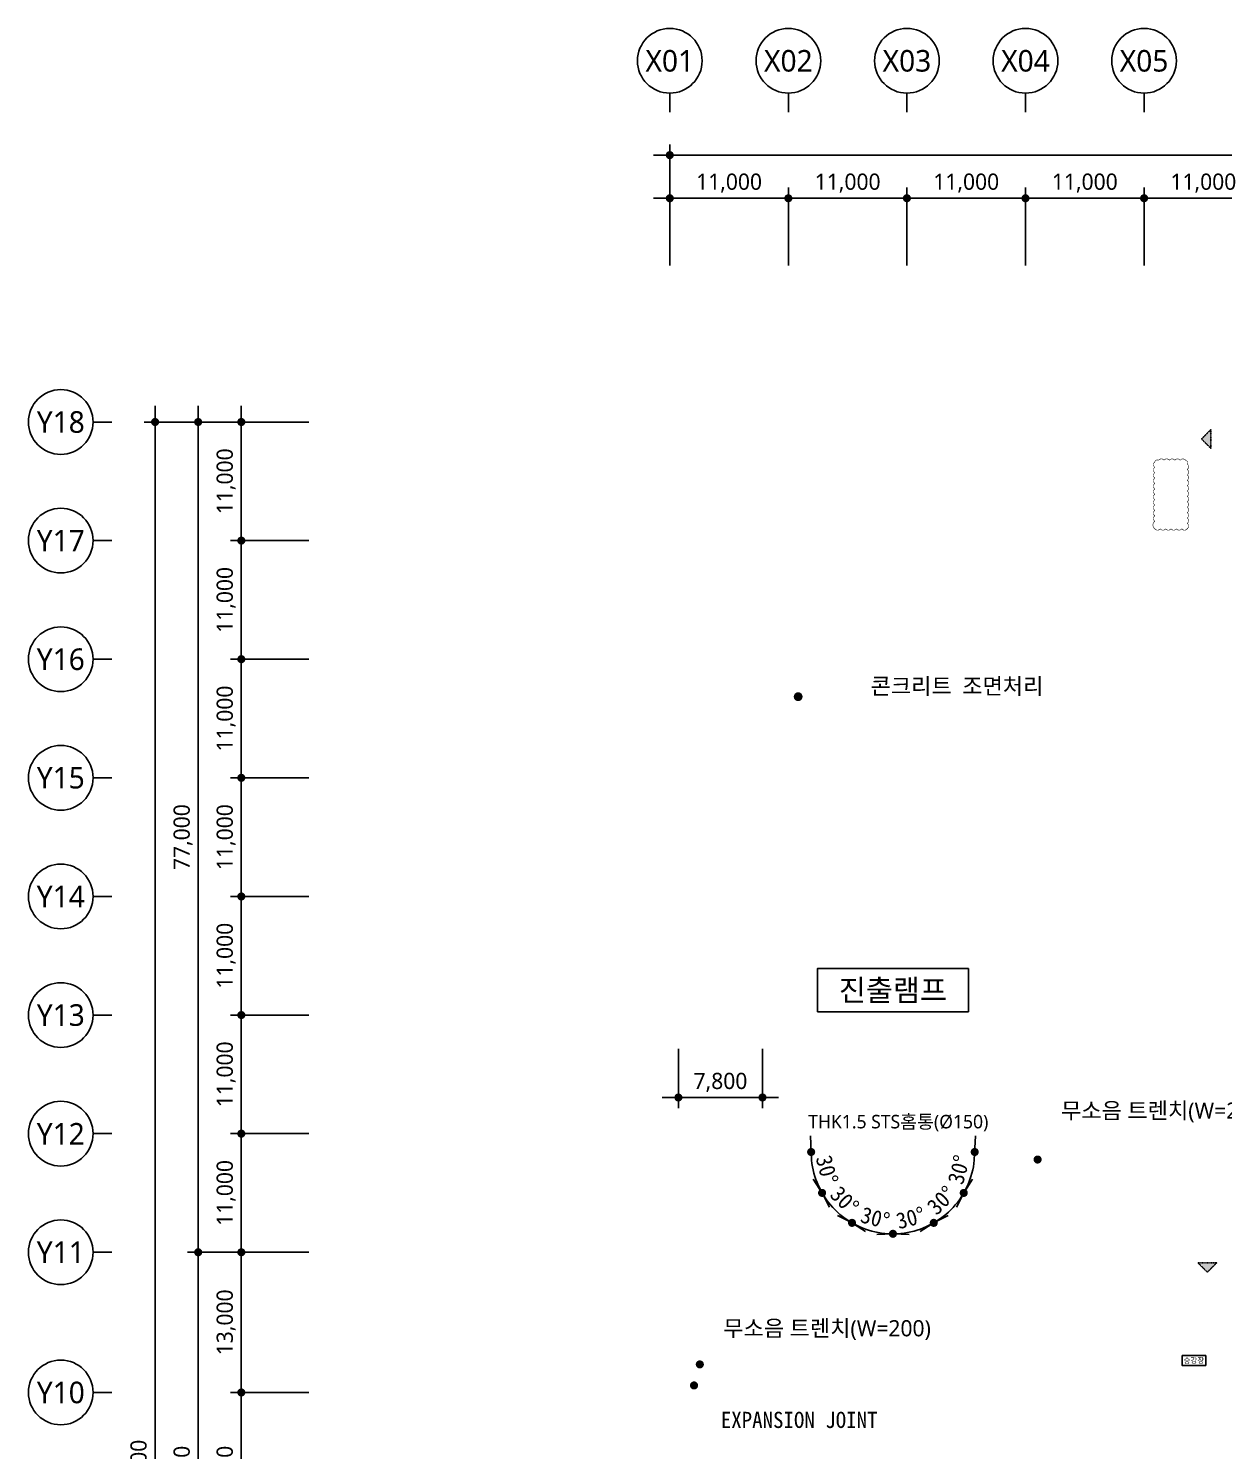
# Model space of a CAD drawing. Header units: millimetres. Extents: x 3546612 to 5615882, y 547008 to 3162891.
# Drawn here: x 4806612 to 4917487, y 2734002 to 2865891 of the extents above; entities that cross this region are included whole.
import ezdxf
from ezdxf.enums import TextEntityAlignment as Align

# ---------------------------------------------------------------- set-up
doc = ezdxf.new("R2010")
doc.units = ezdxf.units.MM
doc.linetypes.add('DASHDOTX2', pattern=[2, 1, -0.5, 0, -0.5])
for name, color, linetype, lineweight in [('A-AXIS-BUBL', 7, 'Continuous', 25), ('A-DIMS', 7, 'Continuous', 25), ('A-MKXS-LEAD', 7, 'Continuous', 25), ('A-MKXS-MAK2', 3, 'DASHDOTX2', 25), ('A-MKXS-TEXT1', 3, 'Continuous', 25), ('A-XXXX-TXT2', 3, 'Continuous', 25), ('REV-202205', 20, 'Continuous', 25)]:
    doc.layers.add(name, color=color, linetype=linetype, lineweight=lineweight)
doc.styles.add('HY울릉도L', font='')
doc.styles.add('XR-평면도$0$맑은 고딕', font='malgun.ttf')
doc.styles.add('돋움', font='')
doc.styles.add('돋움체', font='')
doc.styles.add('맑은고딕', font='malgun.ttf')
doc.styles.get('HY울릉도L').set_extended_font_data('HYwulM')
doc.styles.get('돋움').set_extended_font_data('DotumChe')
doc.styles.get('돋움체').set_extended_font_data('DotumChe')
doc.dimstyles.new('CDIM', dxfattribs={"dimtxt": 3, "dimasz": 1.5, "dimexe": 2, "dimexo": 1, "dimgap": 1, "dimtad": 1, "dimdec": 0, "dimrnd": 0.5, "dimzin": 0, "dimdsep": 32, "dimlunit": 6, "dimtxsty": 'HY울릉도L', "dimblk1": '_CIDOT', "dimblk2": '_CIDOT', "dimsah": 1, "dimcen": 5.5, "dimclrd": 2, "dimclre": 2, "dimclrt": 7, "dimadec": 0, "dimazin": 0, "dimtfac": 1, "dimtdec": 0, "dimtix": 1, "dimtmove": 2, "dimatfit": 1, "dimldrblk": '_CIDOT', "dimfxl": 1, "dimtolj": 1, "dimtzin": 0, "dimlwd": -1, "dimarcsym": 0})

# ---------------------------------------------------------------- blocks, each defined once
blk = doc.blocks.new('_CIDOT')
at = {"color": 0, "linetype": 'ByBlock'}
blk.add_line((2, 0), (-1, 0), dxfattribs=at)
at = {"color": 0, "linetype": 'ByBlock', "const_width": 0.5}
blk.add_lwpolyline([(-0.25, 0, 1), (0.25, 0, 1)], format="xyb", close=True, dxfattribs=at)
blk = doc.blocks.new('*D16')
at = {"layer": 'A-DIMS', "lineweight": -2, "transparency": 16777216}
for p, q in [((93193, 151121), (85943, 151121)), ((93193, 135121), (85943, 135121))]:
    blk.add_line(p, q, dxfattribs=at)
at = {"layer": 'A-DIMS', "transparency": 16777216}
blk.add_line((86943, 135871), (86943, 150371), dxfattribs=at)
at = {"layer": 'A-DIMS', "transparency": 16777216, "xscale": 750, "yscale": 750, "zscale": 750}
for p, rotation in [((86943, 151121), 90), ((86943, 135121), 270)]:
    blk.add_blockref('_CIDOT', p, dxfattribs=dict(at, rotation=rotation))
at = {"layer": 'A-DIMS', "color": 3, "transparency": 16777216, "insert": (85538, 143121), "char_height": 1500, "attachment_point": 5, "rotation": 90, "style": '맑은고딕'}
blk.add_mtext('\\A1;16,000', dxfattribs=at)
blk = doc.blocks.new('*D17')
at = {"layer": 'A-DIMS', "lineweight": -2, "transparency": 16777216}
for p, q in [((93193, 164121), (85943, 164121)), ((93193, 151121), (85943, 151121))]:
    blk.add_line(p, q, dxfattribs=at)
at = {"layer": 'A-DIMS', "transparency": 16777216}
blk.add_line((86943, 151871), (86943, 163371), dxfattribs=at)
at = {"layer": 'A-DIMS', "transparency": 16777216, "xscale": 750, "yscale": 750, "zscale": 750}
for p, rotation in [((86943, 164121), 90), ((86943, 151121), 270)]:
    blk.add_blockref('_CIDOT', p, dxfattribs=dict(at, rotation=rotation))
at = {"layer": 'A-DIMS', "color": 3, "transparency": 16777216, "insert": (85538, 157621), "char_height": 1500, "attachment_point": 5, "rotation": 90, "style": '맑은고딕'}
blk.add_mtext('\\A1;13,000', dxfattribs=at)
blk = doc.blocks.new('*D18')
at = {"layer": 'A-DIMS', "lineweight": -2, "transparency": 16777216}
for p, q in [((93193, 175121), (85943, 175121)), ((93193, 164121), (85943, 164121))]:
    blk.add_line(p, q, dxfattribs=at)
at = {"layer": 'A-DIMS', "transparency": 16777216}
blk.add_line((86943, 164871), (86943, 174371), dxfattribs=at)
at = {"layer": 'A-DIMS', "transparency": 16777216, "xscale": 750, "yscale": 750, "zscale": 750}
for p, rotation in [((86943, 175121), 90), ((86943, 164121), 270)]:
    blk.add_blockref('_CIDOT', p, dxfattribs=dict(at, rotation=rotation))
at = {"layer": 'A-DIMS', "color": 3, "transparency": 16777216, "insert": (85538, 169621), "char_height": 1500, "attachment_point": 5, "rotation": 90, "style": '맑은고딕'}
blk.add_mtext('\\A1;11,000', dxfattribs=at)
blk = doc.blocks.new('*D19')
at = {"layer": 'A-DIMS', "lineweight": -2, "transparency": 16777216}
for p, q in [((93193, 186121), (85943, 186121)), ((93193, 175121), (85943, 175121))]:
    blk.add_line(p, q, dxfattribs=at)
at = {"layer": 'A-DIMS', "transparency": 16777216}
blk.add_line((86943, 175871), (86943, 185371), dxfattribs=at)
at = {"layer": 'A-DIMS', "transparency": 16777216, "xscale": 750, "yscale": 750, "zscale": 750}
for p, rotation in [((86943, 186121), 90), ((86943, 175121), 270)]:
    blk.add_blockref('_CIDOT', p, dxfattribs=dict(at, rotation=rotation))
at = {"layer": 'A-DIMS', "color": 3, "transparency": 16777216, "insert": (85538, 180621), "char_height": 1500, "attachment_point": 5, "rotation": 90, "style": '맑은고딕'}
blk.add_mtext('\\A1;11,000', dxfattribs=at)
blk = doc.blocks.new('*D20')
at = {"layer": 'A-DIMS', "lineweight": -2, "transparency": 16777216}
for p, q in [((93193, 197121), (85943, 197121)), ((93193, 186121), (85943, 186121))]:
    blk.add_line(p, q, dxfattribs=at)
at = {"layer": 'A-DIMS', "transparency": 16777216}
blk.add_line((86943, 186871), (86943, 196371), dxfattribs=at)
at = {"layer": 'A-DIMS', "transparency": 16777216, "xscale": 750, "yscale": 750, "zscale": 750}
for p, rotation in [((86943, 197121), 90), ((86943, 186121), 270)]:
    blk.add_blockref('_CIDOT', p, dxfattribs=dict(at, rotation=rotation))
at = {"layer": 'A-DIMS', "color": 3, "transparency": 16777216, "insert": (85538, 191621), "char_height": 1500, "attachment_point": 5, "rotation": 90, "style": '맑은고딕'}
blk.add_mtext('\\A1;11,000', dxfattribs=at)
blk = doc.blocks.new('*D21')
at = {"layer": 'A-DIMS', "lineweight": -2, "transparency": 16777216}
for p, q in [((93193, 208121), (85943, 208121)), ((93193, 197121), (85943, 197121))]:
    blk.add_line(p, q, dxfattribs=at)
at = {"layer": 'A-DIMS', "transparency": 16777216}
blk.add_line((86943, 197871), (86943, 207371), dxfattribs=at)
at = {"layer": 'A-DIMS', "transparency": 16777216, "xscale": 750, "yscale": 750, "zscale": 750}
for p, rotation in [((86943, 208121), 90), ((86943, 197121), 270)]:
    blk.add_blockref('_CIDOT', p, dxfattribs=dict(at, rotation=rotation))
at = {"layer": 'A-DIMS', "color": 3, "transparency": 16777216, "insert": (85538, 202621), "char_height": 1500, "attachment_point": 5, "rotation": 90, "style": '맑은고딕'}
blk.add_mtext('\\A1;11,000', dxfattribs=at)
blk = doc.blocks.new('*D22')
at = {"layer": 'A-DIMS', "lineweight": -2, "transparency": 16777216}
for p, q in [((93193, 219121), (85943, 219121)), ((93193, 208121), (85943, 208121))]:
    blk.add_line(p, q, dxfattribs=at)
at = {"layer": 'A-DIMS', "transparency": 16777216}
blk.add_line((86943, 208871), (86943, 218371), dxfattribs=at)
at = {"layer": 'A-DIMS', "transparency": 16777216, "xscale": 750, "yscale": 750, "zscale": 750}
for p, rotation in [((86943, 219121), 90), ((86943, 208121), 270)]:
    blk.add_blockref('_CIDOT', p, dxfattribs=dict(at, rotation=rotation))
at = {"layer": 'A-DIMS', "color": 3, "transparency": 16777216, "insert": (85538, 213621), "char_height": 1500, "attachment_point": 5, "rotation": 90, "style": '맑은고딕'}
blk.add_mtext('\\A1;11,000', dxfattribs=at)
blk = doc.blocks.new('*D23')
at = {"layer": 'A-DIMS', "lineweight": -2, "transparency": 16777216}
for p, q in [((93193, 230121), (85943, 230121)), ((93193, 219121), (85943, 219121))]:
    blk.add_line(p, q, dxfattribs=at)
at = {"layer": 'A-DIMS', "transparency": 16777216}
blk.add_line((86943, 219871), (86943, 229371), dxfattribs=at)
at = {"layer": 'A-DIMS', "transparency": 16777216, "xscale": 750, "yscale": 750, "zscale": 750}
for p, rotation in [((86943, 230121), 90), ((86943, 219121), 270)]:
    blk.add_blockref('_CIDOT', p, dxfattribs=dict(at, rotation=rotation))
at = {"layer": 'A-DIMS', "color": 3, "transparency": 16777216, "insert": (85538, 224621), "char_height": 1500, "attachment_point": 5, "rotation": 90, "style": '맑은고딕'}
blk.add_mtext('\\A1;11,000', dxfattribs=at)
blk = doc.blocks.new('*D24')
at = {"layer": 'A-DIMS', "lineweight": -2, "transparency": 16777216}
for p, q in [((93193, 241121), (85943, 241121)), ((93193, 230121), (85943, 230121))]:
    blk.add_line(p, q, dxfattribs=at)
at = {"layer": 'A-DIMS', "transparency": 16777216}
blk.add_line((86943, 230871), (86943, 240371), dxfattribs=at)
at = {"layer": 'A-DIMS', "transparency": 16777216, "xscale": 750, "yscale": 750, "zscale": 750}
for p, rotation in [((86943, 241121), 90), ((86943, 230121), 270)]:
    blk.add_blockref('_CIDOT', p, dxfattribs=dict(at, rotation=rotation))
at = {"layer": 'A-DIMS', "color": 3, "transparency": 16777216, "insert": (85538, 235621), "char_height": 1500, "attachment_point": 5, "rotation": 90, "style": '맑은고딕'}
blk.add_mtext('\\A1;11,000', dxfattribs=at)
blk = doc.blocks.new('*D26')
at = {"layer": 'A-DIMS', "lineweight": -2, "transparency": 16777216}
for p, q in [((93193, 241121), (77943, 241121)), ((93193, 45121), (77943, 45121))]:
    blk.add_line(p, q, dxfattribs=at)
at = {"layer": 'A-DIMS', "transparency": 16777216}
blk.add_line((78943, 45871), (78943, 240371), dxfattribs=at)
at = {"layer": 'A-DIMS', "transparency": 16777216, "xscale": 750, "yscale": 750, "zscale": 750}
for p, rotation in [((78943, 241121), 90), ((78943, 45121), 270)]:
    blk.add_blockref('_CIDOT', p, dxfattribs=dict(at, rotation=rotation))
at = {"layer": 'A-DIMS', "color": 3, "transparency": 16777216, "insert": (77538, 143121), "char_height": 1500, "attachment_point": 5, "rotation": 90, "style": '맑은고딕'}
blk.add_mtext('\\A1;196,000', dxfattribs=at)
blk = doc.blocks.new('*D28')
at = {"layer": 'A-DIMS', "lineweight": -2, "transparency": 16777216}
for p, q in [((93193, 164121), (81943, 164121)), ((93193, 122121), (81943, 122121))]:
    blk.add_line(p, q, dxfattribs=at)
at = {"layer": 'A-DIMS', "transparency": 16777216}
blk.add_line((82943, 122871), (82943, 163371), dxfattribs=at)
at = {"layer": 'A-DIMS', "transparency": 16777216, "xscale": 750, "yscale": 750, "zscale": 750}
for p, rotation in [((82943, 164121), 90), ((82943, 122121), 270)]:
    blk.add_blockref('_CIDOT', p, dxfattribs=dict(at, rotation=rotation))
at = {"layer": 'A-DIMS', "color": 3, "transparency": 16777216, "insert": (81542, 143121), "char_height": 1500, "attachment_point": 5, "rotation": 90, "style": '맑은고딕'}
blk.add_mtext('\\A1;42,000', dxfattribs=at)
blk = doc.blocks.new('*D29')
at = {"layer": 'A-DIMS', "lineweight": -2, "transparency": 16777216}
for p, q in [((93193, 241121), (81943, 241121)), ((93193, 164121), (81943, 164121))]:
    blk.add_line(p, q, dxfattribs=at)
at = {"layer": 'A-DIMS', "transparency": 16777216}
blk.add_line((82943, 164871), (82943, 240371), dxfattribs=at)
at = {"layer": 'A-DIMS', "transparency": 16777216, "xscale": 750, "yscale": 750, "zscale": 750}
for p, rotation in [((82943, 241121), 90), ((82943, 164121), 270)]:
    blk.add_blockref('_CIDOT', p, dxfattribs=dict(at, rotation=rotation))
at = {"layer": 'A-DIMS', "color": 3, "transparency": 16777216, "insert": (81542, 202621), "char_height": 1500, "attachment_point": 5, "rotation": 90, "style": '맑은고딕'}
blk.add_mtext('\\A1;77,000', dxfattribs=at)
blk = doc.blocks.new('*D30')
at = {"layer": 'A-DIMS', "lineweight": -2, "transparency": 16777216}
for p, q in [((148693, 255621), (148693, 262871)), ((159693, 255621), (159693, 262871))]:
    blk.add_line(p, q, dxfattribs=at)
at = {"layer": 'A-DIMS', "transparency": 16777216}
blk.add_line((149443, 261871), (158943, 261871), dxfattribs=at)
at = {"layer": 'A-DIMS', "transparency": 16777216, "xscale": 750, "yscale": 750, "zscale": 750, "rotation": 180}
blk.add_blockref('_CIDOT', (148693, 261871), dxfattribs=at)
at = {"layer": 'A-DIMS', "transparency": 16777216, "xscale": 750, "yscale": 750, "zscale": 750}
blk.add_blockref('_CIDOT', (159693, 261871), dxfattribs=at)
at = {"layer": 'A-DIMS', "color": 3, "transparency": 16777216, "insert": (154193, 263275), "char_height": 1500, "attachment_point": 5, "style": '맑은고딕'}
blk.add_mtext('\\A1;11,000', dxfattribs=at)
blk = doc.blocks.new('*D31')
at = {"layer": 'A-DIMS', "lineweight": -2, "transparency": 16777216}
for p, q in [((159693, 255621), (159693, 262871)), ((170693, 255621), (170693, 262871))]:
    blk.add_line(p, q, dxfattribs=at)
at = {"layer": 'A-DIMS', "transparency": 16777216}
blk.add_line((160443, 261871), (169943, 261871), dxfattribs=at)
at = {"layer": 'A-DIMS', "transparency": 16777216, "xscale": 750, "yscale": 750, "zscale": 750, "rotation": 180}
blk.add_blockref('_CIDOT', (159693, 261871), dxfattribs=at)
at = {"layer": 'A-DIMS', "transparency": 16777216, "xscale": 750, "yscale": 750, "zscale": 750}
blk.add_blockref('_CIDOT', (170693, 261871), dxfattribs=at)
at = {"layer": 'A-DIMS', "color": 3, "transparency": 16777216, "insert": (165193, 263275), "char_height": 1500, "attachment_point": 5, "style": '맑은고딕'}
blk.add_mtext('\\A1;11,000', dxfattribs=at)
blk = doc.blocks.new('*D32')
at = {"layer": 'A-DIMS', "lineweight": -2, "transparency": 16777216}
for p, q in [((170693, 255621), (170693, 262871)), ((181693, 255621), (181693, 262871))]:
    blk.add_line(p, q, dxfattribs=at)
at = {"layer": 'A-DIMS', "transparency": 16777216}
blk.add_line((171443, 261871), (180943, 261871), dxfattribs=at)
at = {"layer": 'A-DIMS', "transparency": 16777216, "xscale": 750, "yscale": 750, "zscale": 750, "rotation": 180}
blk.add_blockref('_CIDOT', (170693, 261871), dxfattribs=at)
at = {"layer": 'A-DIMS', "transparency": 16777216, "xscale": 750, "yscale": 750, "zscale": 750}
blk.add_blockref('_CIDOT', (181693, 261871), dxfattribs=at)
at = {"layer": 'A-DIMS', "color": 3, "transparency": 16777216, "insert": (176193, 263275), "char_height": 1500, "attachment_point": 5, "style": '맑은고딕'}
blk.add_mtext('\\A1;11,000', dxfattribs=at)
blk = doc.blocks.new('*D43')
at = {"layer": 'A-DIMS', "lineweight": -2, "transparency": 16777216}
for p, q in [((126693, 255621), (126693, 266871)), ((302693, 255621), (302693, 266871))]:
    blk.add_line(p, q, dxfattribs=at)
at = {"layer": 'A-DIMS', "transparency": 16777216}
blk.add_line((127443, 265871), (301943, 265871), dxfattribs=at)
at = {"layer": 'A-DIMS', "transparency": 16777216, "xscale": 750, "yscale": 750, "zscale": 750, "rotation": 180}
blk.add_blockref('_CIDOT', (126693, 265871), dxfattribs=at)
at = {"layer": 'A-DIMS', "transparency": 16777216, "xscale": 750, "yscale": 750, "zscale": 750}
blk.add_blockref('_CIDOT', (302693, 265871), dxfattribs=at)
at = {"layer": 'A-DIMS', "color": 3, "transparency": 16777216, "insert": (214693, 267275), "char_height": 1500, "attachment_point": 5, "style": '맑은고딕'}
blk.add_mtext('\\A1;176,000', dxfattribs=at)
blk = doc.blocks.new('*D45')
at = {"layer": 'A-DIMS', "lineweight": -2, "transparency": 16777216}
for p, q in [((126693, 255621), (126693, 262871)), ((137693, 255621), (137693, 262871))]:
    blk.add_line(p, q, dxfattribs=at)
at = {"layer": 'A-DIMS', "transparency": 16777216}
blk.add_line((127443, 261871), (136943, 261871), dxfattribs=at)
at = {"layer": 'A-DIMS', "transparency": 16777216, "xscale": 750, "yscale": 750, "zscale": 750, "rotation": 180}
blk.add_blockref('_CIDOT', (126693, 261871), dxfattribs=at)
at = {"layer": 'A-DIMS', "transparency": 16777216, "xscale": 750, "yscale": 750, "zscale": 750}
blk.add_blockref('_CIDOT', (137693, 261871), dxfattribs=at)
at = {"layer": 'A-DIMS', "color": 3, "transparency": 16777216, "insert": (132193, 263275), "char_height": 1500, "attachment_point": 5, "style": '맑은고딕'}
blk.add_mtext('\\A1;11,000', dxfattribs=at)
blk = doc.blocks.new('*D46')
at = {"layer": 'A-DIMS', "lineweight": -2, "transparency": 16777216}
for p, q in [((137693, 255621), (137693, 262871)), ((148693, 255621), (148693, 262871))]:
    blk.add_line(p, q, dxfattribs=at)
at = {"layer": 'A-DIMS', "transparency": 16777216}
blk.add_line((138443, 261871), (147943, 261871), dxfattribs=at)
at = {"layer": 'A-DIMS', "transparency": 16777216, "xscale": 750, "yscale": 750, "zscale": 750, "rotation": 180}
blk.add_blockref('_CIDOT', (137693, 261871), dxfattribs=at)
at = {"layer": 'A-DIMS', "transparency": 16777216, "xscale": 750, "yscale": 750, "zscale": 750}
blk.add_blockref('_CIDOT', (148693, 261871), dxfattribs=at)
at = {"layer": 'A-DIMS', "color": 3, "transparency": 16777216, "insert": (143193, 263275), "char_height": 1500, "attachment_point": 5, "style": '맑은고딕'}
blk.add_mtext('\\A1;11,000', dxfattribs=at)
blk = doc.blocks.new('*D68')
at = {"layer": 'A-DIMS', "lineweight": -2, "transparency": 16777216}
for p, q in [((4866912, 2771246), (4866912, 2765746)), ((4874712, 2771246), (4874712, 2765746))]:
    blk.add_line(p, q, dxfattribs=at)
at = {"layer": 'A-DIMS', "transparency": 16777216}
blk.add_line((4873962, 2766746), (4867662, 2766746), dxfattribs=at)
at = {"layer": 'A-DIMS', "transparency": 16777216, "xscale": 750, "yscale": 750, "zscale": 750, "rotation": 180}
blk.add_blockref('_CIDOT', (4866912, 2766746), dxfattribs=at)
at = {"layer": 'A-DIMS', "transparency": 16777216, "xscale": 750, "yscale": 750, "zscale": 750}
blk.add_blockref('_CIDOT', (4874712, 2766746), dxfattribs=at)
at = {"layer": 'A-DIMS', "color": 3, "transparency": 16777216, "insert": (4870812, 2768146), "char_height": 1500, "attachment_point": 5, "style": '맑은고딕'}
blk.add_mtext('\\A1;7,800', dxfattribs=at)
blk = doc.blocks.new('글_진출램프')
at = {"layer": 'A-XXXX-TXT2', "color": 0}
blk.add_lwpolyline([(-7000, -1997), (7000, -1997), (7000, 2003), (-7000, 2003)], close=True, dxfattribs=at)
at = {"layer": 'A-XXXX-TXT2', "style": '맑은고딕'}
blk.add_text('진출램프', height=2000, dxfattribs=at).set_placement((0, 3), align=Align.MIDDLE_CENTER)
blk = doc.blocks.new('글_승강장')
at = {"layer": 'A-XXXX-TXT2', "color": 0, "ltscale": 100}
blk.add_lwpolyline([(-1100, 450), (-1100, -450), (1100, -450), (1100, 450)], close=True, dxfattribs=at)
at = {"layer": 'A-XXXX-TXT2', "ltscale": 100, "style": 'XR-평면도$0$맑은 고딕'}
blk.add_text('승강장', height=500, dxfattribs=at).set_placement((0, 0), align=Align.MIDDLE_CENTER)
blk = doc.blocks.new('*D95')
at = {"layer": 'A-DIMS', "transparency": 16777216}
blk.add_arc((4886812, 2761691), 7587, 305.666, 324.334, dxfattribs=at)
at = {"layer": 'A-DIMS', "transparency": 16777216, "xscale": 750, "yscale": 750, "zscale": 750}
for p, rotation in [((4893383, 2757898), 57.16699755167743), ((4890605, 2755120), 212.8330024483245)]:
    blk.add_blockref('_CIDOT', p, dxfattribs=dict(at, rotation=rotation))
at = {"layer": 'A-DIMS', "color": 3, "transparency": 16777216, "insert": (4891292, 2757211), "char_height": 1500, "attachment_point": 5, "rotation": 45, "style": '돋움'}
blk.add_mtext('\\A1;30°', dxfattribs=at)
blk = doc.blocks.new('*D96')
at = {"layer": 'A-DIMS', "transparency": 16777216}
blk.add_arc((4886812, 2761691), 7587, 335.666, 354.334, dxfattribs=at)
at = {"layer": 'A-DIMS', "transparency": 16777216, "xscale": 750, "yscale": 750, "zscale": 750}
for p, rotation in [((4894399, 2761691), 87.16699788413507), ((4893383, 2757898), 242.833002115865)]:
    blk.add_blockref('_CIDOT', p, dxfattribs=dict(at, rotation=rotation))
at = {"layer": 'A-DIMS', "color": 3, "transparency": 16777216, "insert": (4892932, 2760051), "char_height": 1500, "attachment_point": 5, "rotation": 75, "style": '돋움'}
blk.add_mtext('\\A1;30°', dxfattribs=at)
blk = doc.blocks.new('*D97')
at = {"layer": 'A-DIMS', "transparency": 16777216}
blk.add_arc((4886812, 2761691), 7587, 275.666, 294.334, dxfattribs=at)
at = {"layer": 'A-DIMS', "transparency": 16777216, "xscale": 750, "yscale": 750, "zscale": 750}
for p, rotation in [((4890605, 2755120), 27.16699755167522), ((4886812, 2754104), 182.8330024483244)]:
    blk.add_blockref('_CIDOT', p, dxfattribs=dict(at, rotation=rotation))
at = {"layer": 'A-DIMS', "color": 3, "transparency": 16777216, "insert": (4888452, 2755571), "char_height": 1500, "attachment_point": 5, "rotation": 15, "style": '돋움'}
blk.add_mtext('\\A1;30°', dxfattribs=at)
blk = doc.blocks.new('*D98')
at = {"layer": 'A-DIMS', "transparency": 16777216}
blk.add_arc((4886812, 2761691), 7587, 215.666, 234.334, dxfattribs=at)
at = {"layer": 'A-DIMS', "transparency": 16777216, "xscale": 750, "yscale": 750, "zscale": 750}
for p, rotation in [((4880241, 2757898), 122.8330024483246), ((4883018, 2755120), 327.166997551676)]:
    blk.add_blockref('_CIDOT', p, dxfattribs=dict(at, rotation=rotation))
at = {"layer": 'A-DIMS', "color": 3, "transparency": 16777216, "insert": (4882331, 2757211), "char_height": 1500, "attachment_point": 5, "rotation": 315, "style": '돋움'}
blk.add_mtext('\\A1;30°', dxfattribs=at)
blk = doc.blocks.new('*D99')
at = {"layer": 'A-DIMS', "transparency": 16777216}
blk.add_arc((4886812, 2761691), 7587, 185.666, 204.334, dxfattribs=at)
at = {"layer": 'A-DIMS', "transparency": 16777216, "xscale": 750, "yscale": 750, "zscale": 750}
for p, rotation in [((4879225, 2761691), 92.83300211586528), ((4880241, 2757898), 297.1669978841346)]:
    blk.add_blockref('_CIDOT', p, dxfattribs=dict(at, rotation=rotation))
at = {"layer": 'A-DIMS', "color": 3, "transparency": 16777216, "insert": (4880691, 2760051), "char_height": 1500, "attachment_point": 5, "rotation": 285, "style": '돋움'}
blk.add_mtext('\\A1;30°', dxfattribs=at)
blk = doc.blocks.new('*D100')
at = {"layer": 'A-DIMS', "transparency": 16777216}
blk.add_arc((4886812, 2761691), 7587, 245.666, 264.334, dxfattribs=at)
at = {"layer": 'A-DIMS', "transparency": 16777216, "xscale": 750, "yscale": 750, "zscale": 750}
for p, rotation in [((4883018, 2755120), 152.833002448325), ((4886812, 2754104), 357.1669975516752)]:
    blk.add_blockref('_CIDOT', p, dxfattribs=dict(at, rotation=rotation))
at = {"layer": 'A-DIMS', "color": 3, "transparency": 16777216, "insert": (4885172, 2755571), "char_height": 1500, "attachment_point": 5, "rotation": 345, "style": '돋움'}
blk.add_mtext('\\A1;30°', dxfattribs=at)
blk = doc.blocks.new('DIM(210222)')
for p, q in [((126693, 269870.6), (126693, 271620.6)), ((137693, 269870.6), (137693, 271620.6)), ((148693, 269870.6), (148693, 271620.6)), ((159693, 269870.6), (159693, 271620.6)), ((170693, 269870.6), (170693, 271620.6)), ((74943, 241120.6), (73193, 241120.6)), ((74943, 230120.6), (73193, 230120.6)), ((74943, 219120.6), (73193, 219120.6)), ((74943, 208120.6), (73193, 208120.6)), ((74943, 197120.6), (73193, 197120.6)), ((74943, 186120.6), (73193, 186120.6)), ((74943, 175120.6), (73193, 175120.6)), ((74943, 164120.6), (73193, 164120.6)), ((74943, 151120.6), (73193, 151120.6))]:
    blk.add_line(p, q)
at = {"layer": 'A-AXIS-BUBL', "ltscale": 0.2}
for centre in [(126693, 274620.6), (137693, 274620.6), (148693, 274620.6), (159693, 274620.6), (170693, 274620.6), (70193, 241120.6), (70193, 230120.6), (70193, 219120.6), (70193, 208120.6), (70193, 197120.6), (70193, 186120.6), (70193, 175120.6), (70193, 164120.6), (70193, 151120.6)]:
    blk.add_circle(centre, 3000, dxfattribs=at)
at = {"layer": 'A-XXXX-TXT2', "ltscale": 0.2, "style": '맑은고딕'}
for s, p in [('X01', (126693, 274620.6)), ('X02', (137693, 274620.6)), ('X03', (148693, 274620.6)), ('X04', (159693, 274620.6)), ('X05', (170693, 274620.6)), ('Y18', (70193, 241120.6)), ('Y17', (70193, 230120.6)), ('Y16', (70193, 219120.6)), ('Y15', (70193, 208120.6)), ('Y14', (70193, 197120.6)), ('Y13', (70193, 186120.6)), ('Y12', (70193, 175120.6)), ('Y11', (70193, 164120.6)), ('Y10', (70193, 151120.6))]:
    blk.add_text(s, height=2000, dxfattribs=at).set_placement(p, align=Align.MIDDLE)
at = {"layer": 'A-DIMS'}
for p1, p2, distance, picture, middle in [((126693, 255120.6), (302693, 255120.6), 10750, '*D43', (214693, 267275.5)), ((126693, 255120.6), (137693, 255120.6), 6750, '*D45', (132193, 263275.5)), ((137693, 255120.6), (148693, 255120.6), 6750, '*D46', (143193, 263275.5)), ((148693, 255120.6), (159693, 255120.6), 6750, '*D30', (154193, 263275.5)), ((159693, 255120.6), (170693, 255120.6), 6750, '*D31', (165193, 263275.5)), ((170693, 255120.6), (181693, 255120.6), 6750, '*D32', (176193, 263275.5)), ((93693, 45120.6), (93693, 241120.6), 14750, '*D26', (77538.1, 143120.6)), ((93693, 164120.6), (93693, 241120.6), 10750, '*D29', (81542.2, 202620.6)), ((93693, 230120.6), (93693, 241120.6), 6750, '*D24', (85538.1, 235620.6)), ((93693, 219120.6), (93693, 230120.6), 6750, '*D23', (85538.1, 224620.6)), ((93693, 208120.6), (93693, 219120.6), 6750, '*D22', (85538.1, 213620.6)), ((93693, 197120.6), (93693, 208120.6), 6750, '*D21', (85538.1, 202620.6)), ((93693, 186120.6), (93693, 197120.6), 6750, '*D20', (85538.1, 191620.6)), ((93693, 175120.6), (93693, 186120.6), 6750, '*D19', (85538.1, 180620.6)), ((93693, 164120.6), (93693, 175120.6), 6750, '*D18', (85538.1, 169620.6)), ((93693, 122120.6), (93693, 164120.6), 10750, '*D28', (81542.2, 143120.6)), ((93693, 151120.6), (93693, 164120.6), 6750, '*D17', (85538.1, 157620.6)), ((93693, 135120.6), (93693, 151120.6), 6750, '*D16', (85538.1, 143120.6))]:
    dim = blk.add_aligned_dim(p1=p1, p2=p2, distance=distance, dimstyle='CDIM', override={"dimscale": 500, "dimtxsty": '맑은고딕', "dimclrd": 256, "dimclre": 256, "dimclrt": 3}, dxfattribs=at)
    dim.commit()
    dim.dimension.update_dxf_attribs({"geometry": picture, "text_midpoint": middle})

msp = doc.modelspace()

# ---------------------------------------------------------------- hatches: boundary and pattern name
h = msp.add_hatch(color=240)
h.dxf.hatch_style = 1
h.paths.add_polyline_path([(4916310.8, 2826941.3), (4915431.1, 2827821), (4916310.8, 2828700.8)])
h = msp.add_hatch(color=240)
h.dxf.hatch_style = 1
h.paths.add_polyline_path([(4916861.8, 2751421.7), (4915982, 2750542), (4915102.3, 2751421.7)])

# ---------------------------------------------------------------- linework, layer by layer
at = {"layer": 'A-MKXS-LEAD'}
for points, const_width in [([(4877813.6, 2803938.7, 1), (4878228.2, 2803897.3, 1)], 400), ([(4900047.8, 2760991.2, 1), (4900422.8, 2760991.2, 1)], 375), ([(4868710.7, 2741991.2, 1), (4869085.7, 2741991.2, 1)], 375), ([(4868174.3, 2740041.2, -1), (4868549.3, 2740041.2, -1)], 375)]:
    msp.add_lwpolyline(points, format="xyb", close=True, dxfattribs=dict(at, const_width=const_width))
at = {"layer": 'A-MKXS-MAK2', "color": 240}
for points in [[(4916310.8, 2826941.3), (4915431.1, 2827821), (4916310.8, 2828700.8)], [(4916861.8, 2751421.7), (4915982, 2750542), (4915102.3, 2751421.7)]]:
    msp.add_lwpolyline(points, close=True, dxfattribs=at)
at = {"layer": 'REV-202205', "const_width": 50}
msp.add_lwpolyline([(4911111.8, 2819491.2, 0.52056705), (4911611.8, 2819491.2, 0.52056705), (4912111.8, 2819491.2, 0.52056705), (4912611.8, 2819491.2, 0.52056705), (4913111.8, 2819491.2, 0.52056705), (4913611.8, 2819491.2, 0.52056705), (4914111.8, 2819491.2, 0.52056705), (4914111.8, 2819991.2, 0.52056705), (4914111.8, 2820491.2, 0.52056705), (4914111.8, 2820991.2, 0.52056705), (4914111.8, 2821491.2, 0.52056705), (4914111.8, 2821991.2, 0.52056705), (4914111.8, 2822491.2, 0.52056705), (4914111.8, 2822991.2, 0.52056705), (4914111.8, 2823491.2, 0.52056705), (4914111.8, 2823991.2, 0.52056705), (4914111.8, 2824491.2, 0.52056705), (4914111.8, 2824991.2, 0.52056705), (4914111.8, 2825491.2, 0.52056705), (4913961.8, 2825841.2, 0.52056705), (4913461.8, 2825841.2, 0.52056705), (4912961.8, 2825841.2, 0.52056705), (4912461.8, 2825841.2, 0.52056705), (4911961.8, 2825841.2, 0.52056705), (4911461.8, 2825841.2, 0.52056705), (4911111.8, 2825691.2, 0.52056705), (4911111.8, 2825191.2, 0.52056705), (4911111.8, 2824691.2, 0.52056705), (4911111.8, 2824191.2, 0.52056705), (4911111.8, 2823691.2, 0.52056705), (4911111.8, 2823191.2, 0.52056705), (4911111.8, 2822691.2, 0.52056705), (4911111.8, 2822191.2, 0.52056705), (4911111.8, 2821691.2, 0.52056705), (4911111.8, 2821191.2, 0.52056705), (4911111.8, 2820691.2, 0.52056705), (4911111.8, 2820191.2, 0.52056705)], format="xyb", close=True, dxfattribs=at)

# ---------------------------------------------------------------- block references
for name, p in [('DIM(210222)', (4739418.8, 2588270.6)), ('글_진출램프', (4886811.8, 2776691.2)), ('글_승강장', (4914739.6, 2742353.4))]:
    msp.add_blockref(name, p)

# ---------------------------------------------------------------- texts
at = {"layer": 'A-MKXS-TEXT1'}
for s, height, style, p in [('콘크리트 조면처리', 1500, '돋움체', (4884742.5, 2804905.8)), ('무소음 트렌치(W=200)', 1500, '맑은고딕', (4902408.2, 2765528.8)), ('THK1.5 STS홈통(Ø150)', 1250, '맑은고딕', (4878950.3, 2764506.4)), ('무소음 트렌치(W=200)', 1500, '맑은고딕', (4871071.1, 2745344.5)), ('EXPANSION JOINT', 1500, '돋움체', (4870843.1, 2736845.2))]:
    msp.add_text(s, height=height, dxfattribs=dict(at, style=style)).set_placement(p, align=Align.MIDDLE_LEFT)

# ---------------------------------------------------------------- dimensions: what is measured, and where the dimension line sits
at = {"layer": 'A-DIMS'}
dim = msp.add_aligned_dim(p1=(4874711.8, 2771745.6), p2=(4866911.8, 2771745.6), distance=5000, dimstyle='CDIM', override={"dimscale": 500, "dimtxsty": '맑은고딕', "dimclrd": 256, "dimclre": 256, "dimclrt": 3}, dxfattribs=at)
dim.commit()
dim.dimension.update_dxf_attribs({"geometry": '*D68', "text_midpoint": (4870811.8, 2768146.4)})
for base, line1, line2, picture, middle in [((4893941.5, 2759096.2), ((4861111.8, 2761691.2), (4912511.8, 2761691.2)), ((4886811.8, 2761691.2), (4909068.7, 2748841.2)), '*D96', (4892932.2, 2760051.3)), ((4879339.8, 2760373.7), ((4912511.8, 2761691.2), (4861111.8, 2761691.2)), ((4886811.8, 2761691.2), (4864555, 2748841.2)), '*D99', (4880691.5, 2760051.3)), ((4880999.6, 2756814.2), ((4886811.8, 2761691.2), (4864555, 2748841.2)), ((4886811.8, 2761691.2), (4873961.8, 2739434.4)), '*D98', (4882331.4, 2757210.8)), ((4884216.8, 2754561.6), ((4886811.8, 2761691.2), (4873961.8, 2739434.4)), ((4886811.8, 2761691.2), (4886811.8, 2735991.2)), '*D100', (4885171.9, 2755570.9)), ((4888129.3, 2754219.3), ((4886811.8, 2761691.2), (4899661.8, 2739434.4)), ((4886811.8, 2761691.2), (4886811.8, 2735991.2)), '*D97', (4888451.7, 2755570.9)), ((4891688.8, 2755879.1), ((4886811.8, 2761691.2), (4909068.7, 2748841.2)), ((4886811.8, 2761691.2), (4899661.8, 2739434.4)), '*D95', (4891292.2, 2757210.8))]:
    dim = msp.add_angular_dim_2l(base=base, line1=line1, line2=line2, dimstyle='CDIM', override={"dimscale": 500, "dimtxsty": '돋움', "dimclrd": 256, "dimclre": 256, "dimclrt": 3}, dxfattribs=at)
    dim.commit()
    dim.dimension.update_dxf_attribs({"geometry": picture, "text_midpoint": middle})

doc.saveas('drawing.dxf')
